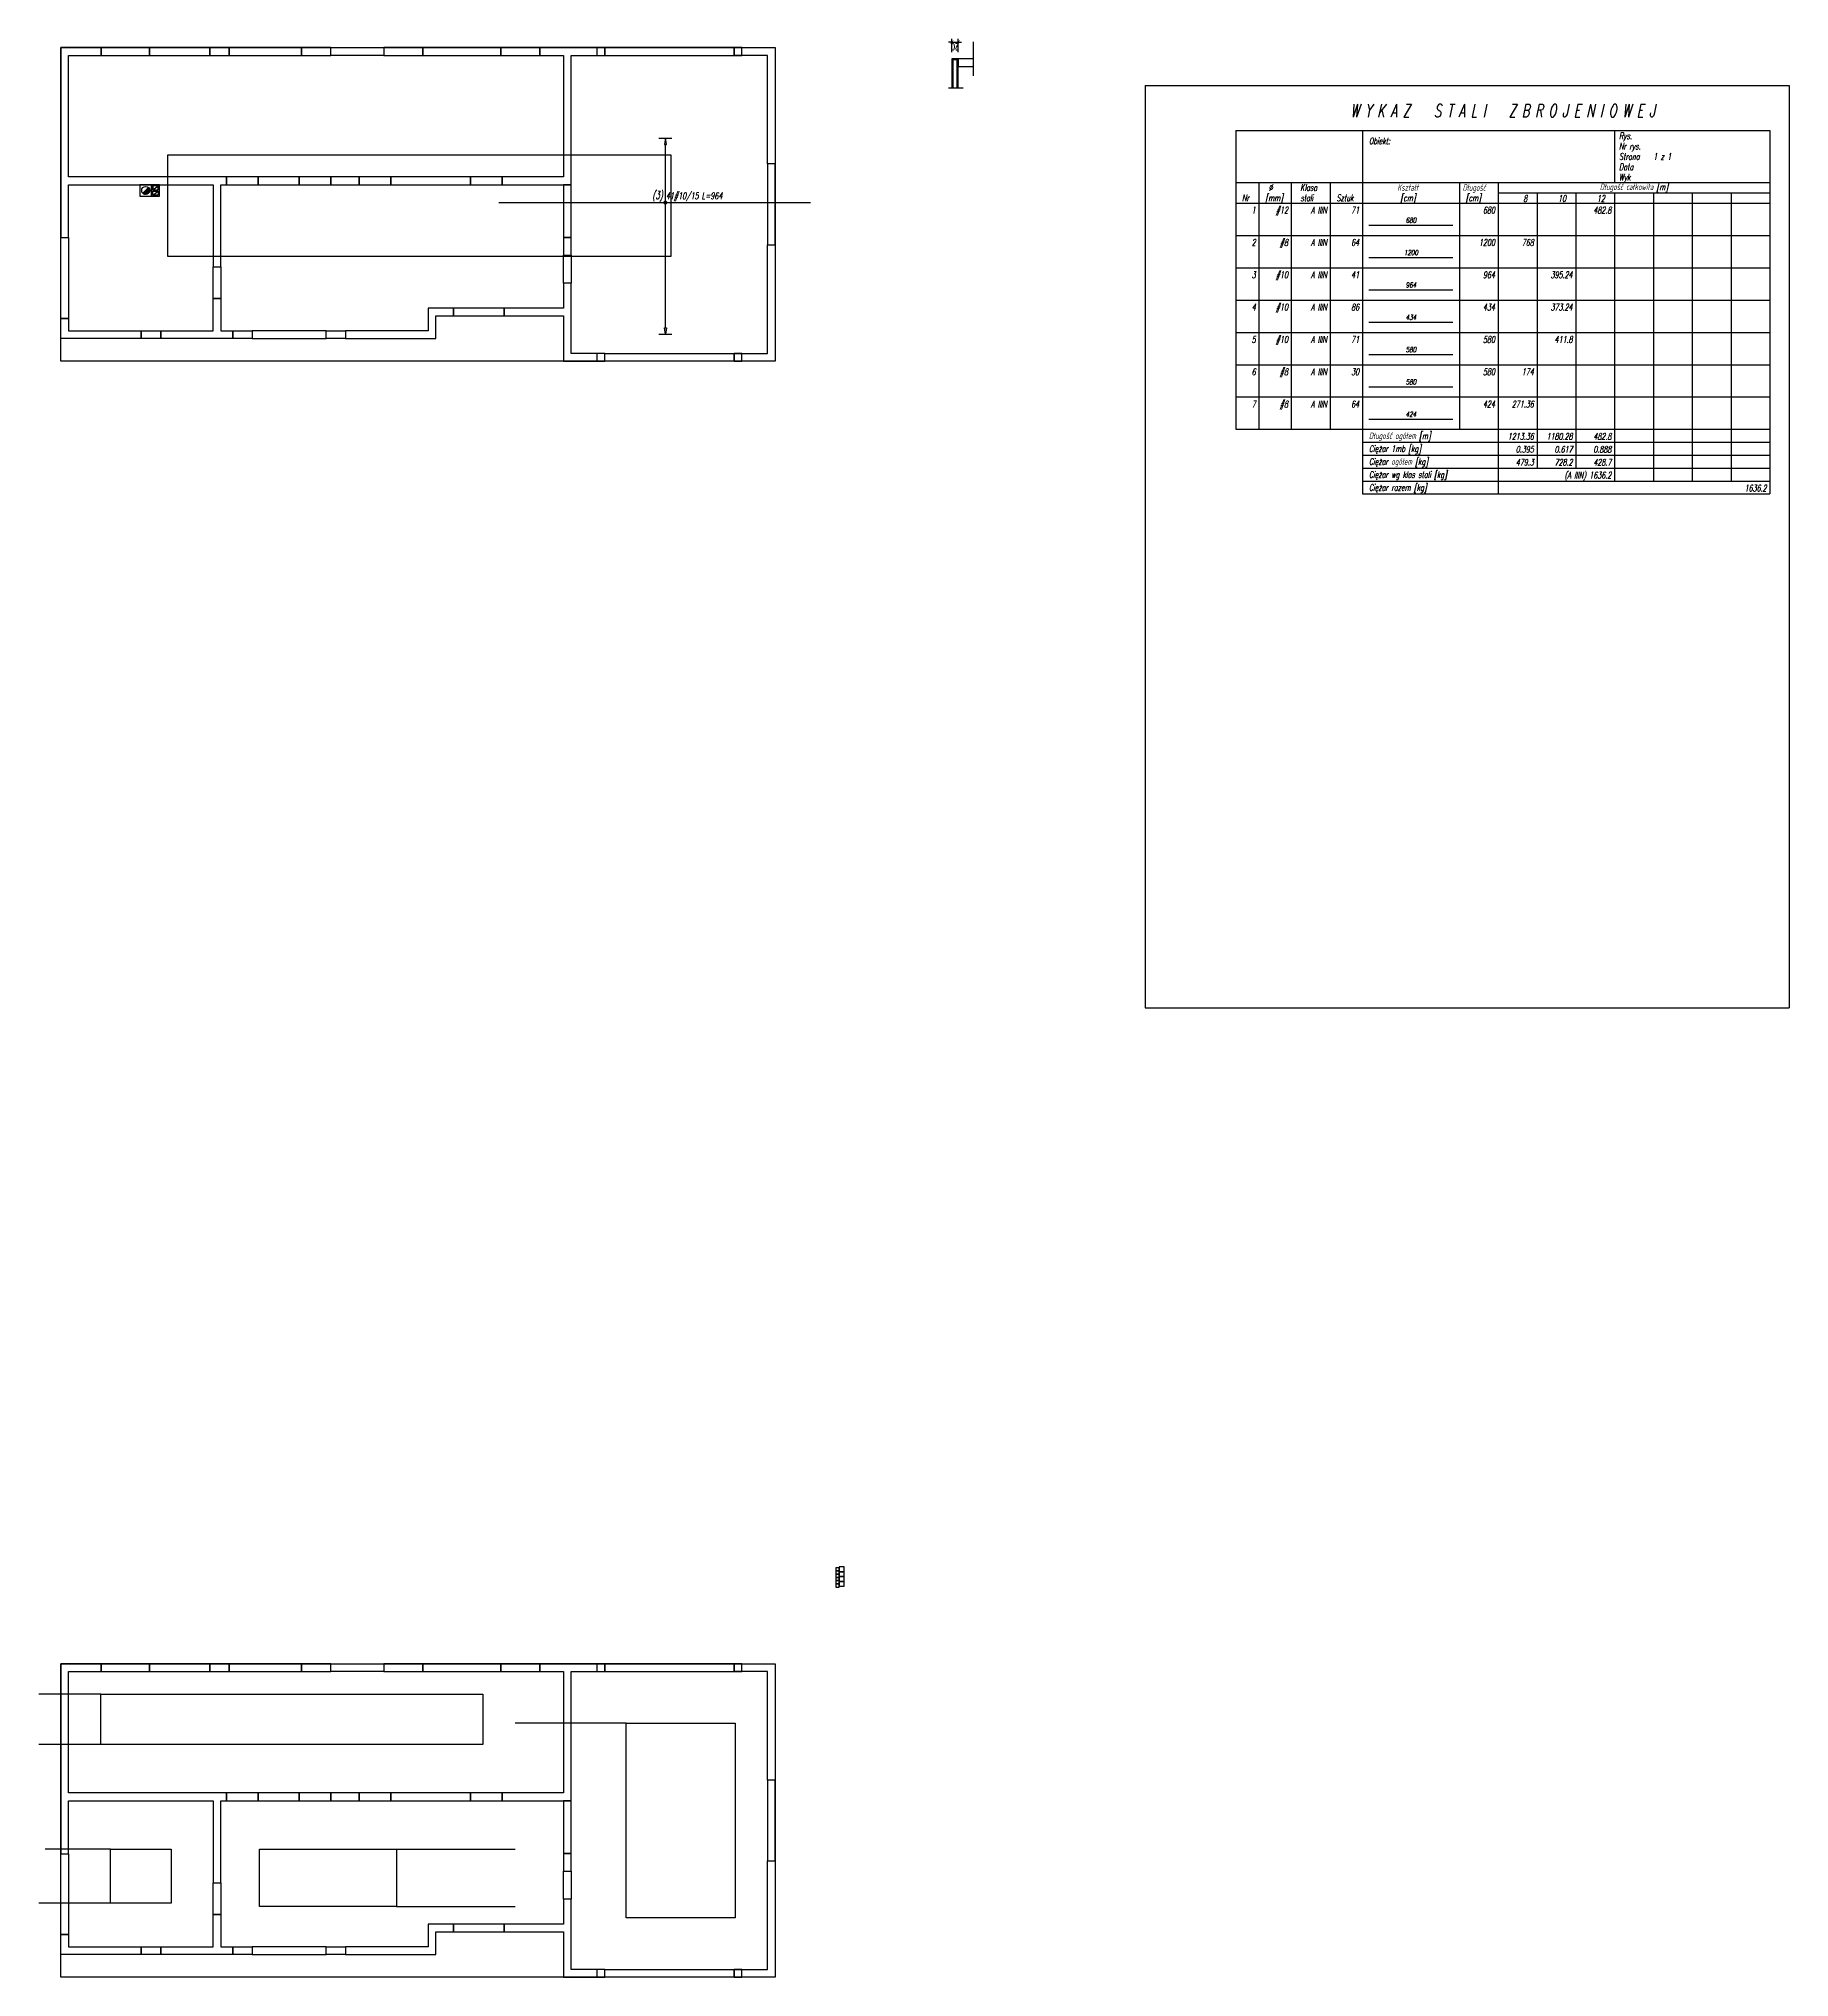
# Model space of a CAD drawing. Header units: millimetres. Extents: x -24587 to 36131, y -70862 to 338.
# Drawn here: x 30717 to 36131, y -66561 to -60564 of the extents above; entities that cross this region are included whole.
import ezdxf
from ezdxf.enums import TextEntityAlignment as Align

# ---------------------------------------------------------------- set-up
doc = ezdxf.new("R2010")
doc.units = ezdxf.units.MM
doc.header["$LTSCALE"] = 50
doc.linetypes.add('CENTER', pattern=[2, 1.25, -0.25, 0.25, -0.25])
doc.layers.get('Defpoints').update_dxf_attribs({"color": 251})
doc.layers.add('__NIEDRUK__', color=54, linetype='Continuous', plot=False)
for name, color, linetype in [('A-URZADZENIA', 93, 'Continuous'), ('K-DREWNO_OSIE', 8, 'CENTER'), ('K-HATCH', 8, 'Continuous'), ('K-NADPROŻA', 61, 'Continuous'), ('K-SCIANY', 2, 'Continuous'), ('K-STROPY', 161, 'Continuous'), ('K-SŁUPY', 131, 'Continuous'), ('K-WYMIARY', 1, 'Continuous'), ('ZBROJA_PRET', 161, 'Continuous'), ('ZBROJA_ZASIEG', 253, 'Continuous'), ('ZBROJA_ZESTAWIENIE', 62, 'Continuous'), ('ZBROJA_ZESTAWIENIE1', 252, 'Continuous'), ('ZBROJA_ZESTAWIENIE2', 30, 'Continuous'), ('ZBROJA_ZESTAWIENIE3', 141, 'Continuous'), ('ZBROJA_ZESTAWIENIE4', 210, 'Continuous'), ('ZBROJA_ZLICZAC', 125, 'Continuous')]:
    doc.layers.add(name, color=color, linetype=linetype)
doc.styles.add('STYL_ZBROJA', font='romanszb.shx', dxfattribs={"width": 0.65, "oblique": 12})
doc.styles.add('WYM1', font='romanszb.shx', dxfattribs={"width": 0.6})
doc.dimstyles.new('CM100', dxfattribs={"dimscale": 5, "dimtxt": 2, "dimasz": 1, "dimexe": 1, "dimexo": 2, "dimgap": 0.5, "dimtad": 1, "dimrnd": 0.5, "dimdsep": 46, "dimtxsty": 'WYM1', "dimblk": 'OBLIQUE', "dimcen": 0, "dimdle": 1, "dimclrd": 253, "dimclre": 251, "dimclrt": 30, "dimadec": 0, "dimazin": 0, "dimtfac": 1, "dimtix": 1, "dimtmove": 0, "dimatfit": 0, "dimfxl": 1, "dimtfillclr": 256, "dimtolj": 1, "dimarcsym": 0})

# ---------------------------------------------------------------- blocks, each defined once
blk = doc.blocks.new('A$C0BFB608B')
h = blk.add_hatch()
h.set_pattern_fill('ANSI31', color=256, scale=8)
h.set_pattern_definition([(315, (77083.3279, 191572.2395), (0.707106781, 0.707106781), [])])
h.paths.add_polyline_path([(8.8, 8.8, 0.198912), (0, 12.4, 0.668179), (-8.8, -8.8)])
blk.add_lwpolyline([(18, 18), (-18, 18), (-18, -18), (18, -18)], close=True)
blk.add_lwpolyline([(8.8, 8.8), (-8.8, -8.8)])
blk.add_circle((0, 0), 12.4)
blk = doc.blocks.new('A$C650043E8')
for points in [[(12.5, -18), (12.5, 18), (-12.5, 18), (-12.5, -18)], [(-8.5, 14), (8.5, 14), (8.5, 2), (-8.5, 2)], [(-8.5, -14), (8.5, -14), (8.5, -2), (-8.5, -2)]]:
    blk.add_lwpolyline(points, close=True)
blk = doc.blocks.new('_ArchTick')
at = {"color": 0, "linetype": 'ByBlock', "const_width": 0.15}
blk.add_lwpolyline([(-0.5, -0.5), (0.5, 0.5)], dxfattribs=at)
blk = doc.blocks.new('*D559')
at = {"layer": 'Defpoints', "color": 0, "transparency": 16777216}
for p in [(33540.4, -60625.7), (33560.4, -60574.1), (33560.4, -60625.7)]:
    blk.add_point(p, dxfattribs=at)
at = {"layer": 'K-WYMIARY', "color": 251, "lineweight": -2, "transparency": 16777216}
for p, q in [((33540.4, -60605.7), (33540.4, -60564.1)), ((33560.4, -60605.7), (33560.4, -60564.1))]:
    blk.add_line(p, q, dxfattribs=at)
at = {"layer": 'K-WYMIARY', "color": 253, "lineweight": -2, "transparency": 16777216}
for p, q in [((33540.4, -60574.1), (33530.4, -60574.1)), ((33540.4, -60574.1), (33560.4, -60574.1)), ((33560.4, -60574.1), (33570.4, -60574.1))]:
    blk.add_line(p, q, dxfattribs=at)
at = {"layer": 'K-WYMIARY', "color": 253, "lineweight": -2, "transparency": 16777216, "xscale": 10, "yscale": 10, "zscale": 10}
blk.add_blockref('_ArchTick', (33540.4, -60574.1), dxfattribs=at)
at = {"layer": 'K-WYMIARY', "color": 253, "lineweight": -2, "transparency": 16777216, "xscale": 10, "yscale": 10, "zscale": 10, "rotation": 180}
blk.add_blockref('_ArchTick', (33560.4, -60574.1), dxfattribs=at)
at = {"layer": 'K-WYMIARY', "color": 30, "transparency": 16777216, "insert": (33550.4, -60589.1), "char_height": 20, "attachment_point": 5, "rotation": 180, "style": 'WYM1'}
blk.add_mtext('\\A1;20', dxfattribs=at)
blk = doc.blocks.new('_zestawienie')
at = {"layer": 'ZBROJA_ZESTAWIENIE'}
for p, q in [((0, 0), (1652, 0)), ((392, 0), (392, -160)), ((1172, 0), (1172, -160)), ((1652, 0), (1652, -160)), ((0, -160), (1652, -160)), ((0, -160), (0, -192)), ((72, -160), (72, -192)), ((172, -160), (172, -192)), ((292, -160), (292, -192)), ((392, -160), (392, -192)), ((692, -160), (692, -192)), ((812, -160), (812, -192)), ((1652, -160), (1652, -224)), ((0, -192), (0, -224)), ((0, -224), (1652, -224)), ((0, -224), (0, -324)), ((72, -192), (72, -224)), ((72, -224), (72, -324)), ((172, -192), (172, -224)), ((172, -224), (172, -324)), ((292, -192), (292, -224)), ((292, -224), (292, -324)), ((392, -192), (392, -224)), ((392, -224), (392, -324)), ((692, -192), (692, -224)), ((692, -224), (692, -324)), ((812, -192), (812, -224)), ((812, -224), (812, -324)), ((932, -192), (932, -224)), ((932, -224), (932, -324)), ((1052, -192), (1052, -224)), ((1052, -224), (1052, -324)), ((1172, -192), (1172, -224)), ((1172, -224), (1172, -324)), ((1292, -192), (1292, -224)), ((1292, -224), (1292, -324)), ((1412, -192), (1412, -224)), ((1412, -224), (1412, -324)), ((1532, -192), (1532, -224)), ((1532, -224), (1532, -324)), ((1652, -192), (1652, -224)), ((1652, -224), (1652, -324)), ((0, -324), (0, -424)), ((72, -324), (72, -424)), ((172, -324), (172, -424)), ((292, -324), (292, -424)), ((392, -324), (392, -424)), ((692, -324), (692, -424)), ((812, -324), (812, -424)), ((932, -324), (932, -424)), ((1052, -324), (1052, -424)), ((1172, -324), (1172, -424)), ((1292, -324), (1292, -424)), ((1412, -324), (1412, -424)), ((1532, -324), (1532, -424)), ((1652, -324), (1652, -424)), ((0, -424), (0, -524)), ((72, -424), (72, -524)), ((172, -424), (172, -524)), ((292, -424), (292, -524)), ((392, -424), (392, -524)), ((692, -424), (692, -524)), ((812, -424), (812, -524)), ((932, -424), (932, -524)), ((1052, -424), (1052, -524)), ((1172, -424), (1172, -524)), ((1292, -424), (1292, -524)), ((1412, -424), (1412, -524)), ((1532, -424), (1532, -524)), ((1652, -424), (1652, -524)), ((0, -524), (0, -624)), ((72, -524), (72, -624)), ((172, -524), (172, -624)), ((292, -524), (292, -624)), ((392, -524), (392, -624)), ((692, -524), (692, -624)), ((812, -524), (812, -624)), ((932, -524), (932, -624)), ((1052, -524), (1052, -624)), ((1172, -524), (1172, -624)), ((1292, -524), (1292, -624)), ((1412, -524), (1412, -624)), ((1532, -524), (1532, -624)), ((1652, -524), (1652, -624)), ((0, -624), (0, -724)), ((72, -624), (72, -724)), ((172, -624), (172, -724)), ((292, -624), (292, -724)), ((392, -624), (392, -724)), ((692, -624), (692, -724)), ((812, -624), (812, -724)), ((932, -624), (932, -724)), ((1052, -624), (1052, -724)), ((1172, -624), (1172, -724)), ((1292, -624), (1292, -724)), ((1412, -624), (1412, -724)), ((1532, -624), (1532, -724)), ((1652, -624), (1652, -724)), ((0, -724), (0, -824)), ((72, -724), (72, -824)), ((172, -724), (172, -824)), ((292, -724), (292, -824)), ((392, -724), (392, -824)), ((692, -724), (692, -824)), ((812, -724), (812, -824)), ((932, -724), (932, -824)), ((1052, -724), (1052, -824)), ((1172, -724), (1172, -824)), ((1292, -724), (1292, -824)), ((1412, -724), (1412, -824)), ((1532, -724), (1532, -824)), ((1652, -724), (1652, -824)), ((0, -824), (0, -924)), ((72, -824), (72, -924)), ((172, -824), (172, -924)), ((292, -824), (292, -924)), ((392, -824), (392, -924)), ((692, -824), (692, -924)), ((812, -824), (812, -924)), ((932, -824), (932, -924)), ((1052, -824), (1052, -924)), ((1172, -824), (1172, -924)), ((1292, -824), (1292, -924)), ((1412, -824), (1412, -924)), ((1532, -824), (1532, -924)), ((1652, -824), (1652, -924)), ((0, -924), (1652, -924)), ((392, -924), (392, -1124)), ((812, -924), (812, -1124)), ((932, -924), (932, -1044)), ((1052, -924), (1052, -1044)), ((1172, -924), (1172, -1044)), ((1292, -924), (1292, -1084)), ((1412, -924), (1412, -1084)), ((1532, -924), (1532, -1084)), ((1652, -924), (1652, -1084)), ((1652, -924), (1652, -1084)), ((1172, -1044), (1172, -1084)), ((392, -1124), (1652, -1124)), ((1652, -1084), (1652, -1124))]:
    blk.add_line(p, q, dxfattribs=at)
at = {"layer": 'ZBROJA_ZESTAWIENIE1'}
for p, q in [((-280, 140), (1712, 140)), ((-280, 140), (-280, -2714)), ((1712, 140), (1712, -2714)), ((812, -192), (1652, -192)), ((0, -324), (1652, -324)), ((0, -424), (1652, -424)), ((0, -524), (1652, -524)), ((0, -624), (1652, -624)), ((0, -724), (1652, -724)), ((0, -824), (1652, -824)), ((392, -964), (1652, -964)), ((392, -1004), (1652, -1004)), ((392, -1044), (1652, -1044)), ((392, -1084), (1652, -1084)), ((-280, -2714), (1712, -2714))]:
    blk.add_line(p, q, dxfattribs=at)
at = {"layer": 'ZBROJA_ZESTAWIENIE2'}
blk.add_line((0, 0), (0, -160), dxfattribs=at)
at = {"layer": 'ZBROJA_ZESTAWIENIE3'}
for points in [[(412, -292.8), (672, -292.8)], [(412, -392.8), (672, -392.8)], [(412, -492.8), (672, -492.8)], [(412, -592.8), (672, -592.8)], [(412, -692.8), (672, -692.8)], [(412, -792.8), (672, -792.8)], [(412, -892.8), (672, -892.8)]]:
    blk.add_lwpolyline(points, dxfattribs=at)
at = {"layer": 'ZBROJA_ZESTAWIENIE2', "style": 'STYL_ZBROJA', "oblique": 12, "width": 0.65}
for s, p in [('Obiekt:', (412, -48)), ('Rys. ', (1186, -32)), ('Nr rys. ', (1186, -64)), ('Data ', (1186, -128)), ('Strona ', (1186, -96)), ('1 z 1', (1292, -96)), (' %%c', (92, -192)), ('Klasa', (200, -192)), ('Kształt', (500, -192)), (' Długość', (692, -192)), ('Wyk ', (1186, -160)), ('Nr', (20, -224)), ('[mm]', (92, -224)), ('stali', (200, -224)), ('Sztuk', (312, -224)), (' [cm]', (500, -224)), ('  [cm]', (692, -224)), ('Długość ogółem [m]', (412, -960)), ('Ciężar 1mb [kg]', (412, -1000)), ('Ciężar ogółem [kg]', (412, -1040)), ('Ciężar wg klas stali [kg]', (412, -1080)), ('Ciężar razem [kg]', (412, -1120))]:
    blk.add_text(s, height=20, dxfattribs=at).set_placement(p, align=Align.BOTTOM_LEFT)
blk.add_text('Długość całkowita [m]', height=20, dxfattribs=at).set_placement((1232, -184), align=Align.CENTER)
for s, p in [('1', (62, -256)), ('#12', (162, -256)), ('A IIIN', (282, -256)), ('71', (382, -256)), ('680', (802, -256)), ('8', (902, -220)), ('10', (1022, -220)), ('482.8', (1162, -256)), ('12', (1142, -220)), ('2', (62, -356)), ('#8', (162, -356)), ('A IIIN', (282, -356)), ('64', (382, -356)), ('1200', (802, -356)), ('768', (922, -356)), ('3', (62, -456)), ('#10', (162, -456)), ('A IIIN', (282, -456)), ('41', (382, -456)), ('964', (802, -456)), ('395.24', (1042, -456)), ('4', (62, -556)), ('#10', (162, -556)), ('A IIIN', (282, -556)), ('86', (382, -556)), ('434', (802, -556)), ('373.24', (1042, -556)), ('5', (62, -656)), ('#10', (162, -656)), ('A IIIN', (282, -656)), ('71', (382, -656)), ('580', (802, -656)), ('411.8', (1042, -656)), ('6', (62, -756)), ('#8', (162, -756)), ('A IIIN', (282, -756)), ('30', (382, -756)), ('580', (802, -756)), ('174', (922, -756)), ('7', (62, -856)), ('#8', (162, -856)), ('A IIIN', (282, -856)), ('64', (382, -856)), ('424', (802, -856)), ('271.36', (922, -856)), ('1213.36', (922, -956)), ('1180.28', (1042, -956)), ('482.8', (1162, -956)), ('0.395', (922, -996)), ('479.3', (922, -1036)), ('0.617', (1042, -996)), ('728.2', (1042, -1036)), ('0.888', (1162, -996)), ('428.7', (1162, -1036)), ('(A IIIN) 1636.2', (1162, -1076)), ('1636.2', (1642, -1116))]:
    blk.add_text(s, height=20, dxfattribs=at).set_placement(p, align=Align.RIGHT)
for s, p in [('680', (542, -290.2)), ('1200', (542, -390.2)), ('964', (542, -490.2)), ('434', (542, -590.2)), ('580', (542, -690.2)), ('580', (542, -790.2)), ('424', (542, -890.2))]:
    blk.add_text(s, height=16, dxfattribs=at).set_placement(p, align=Align.BOTTOM_CENTER)
at = {"layer": 'ZBROJA_ZESTAWIENIE4', "style": 'STYL_ZBROJA', "oblique": 12, "width": 0.65}
blk.add_text('W Y K A Z   S T A L I   Z B R O J E N I O W E J', height=40, dxfattribs=at).set_placement((826, 42), align=Align.CENTER)

msp = doc.modelspace()

# ---------------------------------------------------------------- linework, layer by layer
for points in [[(33560.367, -60716.372), (33560.367, -60625.731), (33540.367, -60625.731), (33540.367, -60716.372)], [(33607.186, -60625.731), (33560.367, -60625.731), (33560.367, -60649.731), (33607.186, -60649.731)], [(33607.186, -60678.223), (33607.186, -60573.914)], [(33530.786, -60716.372), (33575.813, -60716.372)]]:
    msp.add_lwpolyline(points)
at = {"layer": '__NIEDRUK__'}
for points in [[(33557.867, -60716.372), (33557.867, -60628.231), (33542.867, -60628.231), (33542.867, -60716.372)], [(33556.867, -60716.372), (33556.867, -60629.231), (33543.867, -60629.231), (33543.867, -60716.372)]]:
    msp.add_lwpolyline(points, dxfattribs=at)
msp.add_lwpolyline([(31115.973, -60922.794), (32671.306, -60922.794), (32671.306, -61238.127), (31115.973, -61238.127)], close=True, dxfattribs=at)
at = {"layer": 'A-URZADZENIA'}
for p, q in [((31069.306, -61031.46), (31086.306, -61019.46)), ((31069.306, -61031.46), (31086.306, -61019.46)), ((31069.306, -61047.46), (31086.306, -61035.46)), ((31069.306, -61047.46), (31086.306, -61035.46))]:
    msp.add_line(p, q, dxfattribs=at)
at = {"layer": 'K-DREWNO_OSIE'}
msp.add_lwpolyline([(31115.973, -60922.794), (32671.306, -60922.794), (32671.306, -61238.127), (31115.973, -61238.127)], close=True, dxfattribs=at)
at = {"layer": 'K-HATCH'}
for points in [[(30908.64, -65685.46), (30716.649, -65685.46)], [(32533.64, -65775.46), (32189.853, -65775.46)], [(30908.64, -65841.46), (30716.649, -65841.46)], [(30938.64, -66165.46), (30736.649, -66165.46)], [(31823.065, -66165.46), (32189.853, -66165.46)], [(30938.64, -66332.46), (30716.649, -66332.46)], [(31823.065, -66342.46), (32189.853, -66342.46)]]:
    msp.add_lwpolyline(points, dxfattribs=at)
for points in [[(30908.64, -65685.46), (32089.64, -65685.46), (32089.64, -65841.46), (30908.64, -65841.46)], [(32533.64, -65775.46), (32870.64, -65775.46), (32870.64, -66377.46), (32533.64, -66377.46)], [(30938.64, -66165.46), (31125.64, -66165.46), (31125.64, -66332.46), (30938.64, -66332.46)], [(31399.64, -66165.46), (31823.065, -66165.46), (31823.065, -66342.46), (31399.64, -66342.46)]]:
    msp.add_lwpolyline(points, close=True, dxfattribs=at)
at = {"layer": 'K-NADPROŻA'}
for points in [[(30909.351, -60615.46), (31059.351, -60615.46), (31059.351, -60591.46), (30909.351, -60591.46)], [(31245.64, -60615.46), (31305.64, -60615.46), (31305.64, -60591.46), (31245.64, -60591.46)], [(31529.713, -60615.46), (31619.713, -60615.46), (31619.713, -60591.46), (31529.713, -60591.46)], [(31784.032, -60615.46), (31904.032, -60615.46), (31904.032, -60591.46), (31784.032, -60591.46)], [(32146.205, -60615.46), (32266.205, -60615.46), (32266.205, -60591.46), (32146.205, -60591.46)], [(32467.14, -60615.46), (32867.14, -60615.46), (32867.14, -60591.46), (32467.14, -60591.46)], [(31297.59, -61015.46), (31395.64, -61015.46), (31395.64, -60991.46), (31297.59, -60991.46)], [(31521.663, -61015.46), (31619.713, -61015.46), (31619.713, -60991.46), (31521.663, -60991.46)], [(31707.713, -61015.46), (31805.762, -61015.46), (31805.762, -60991.46), (31707.713, -60991.46)], [(32051.466, -61015.46), (32149.516, -61015.46), (32149.516, -60991.46), (32051.466, -60991.46)], [(32994.64, -60951.46), (32970.64, -60951.46), (32970.64, -61201.46), (32994.64, -61201.46)], [(32339.64, -61178.46), (32363.64, -61178.46), (32363.64, -61015.46), (32339.64, -61015.46)], [(30784.64, -61179.334), (30808.64, -61179.334), (30808.64, -61429.334), (30784.64, -61429.334)], [(32339.64, -61233.21), (32363.64, -61233.21), (32363.64, -61320.21), (32339.64, -61320.21)], [(31255.64, -61269.41), (31279.64, -61269.41), (31279.64, -61367.46), (31255.64, -61367.46)], [(32156.14, -61397.46), (31999.14, -61397.46), (31999.14, -61421.46), (32156.14, -61421.46)], [(31093.83, -61491.46), (31033.83, -61491.46), (31033.83, -61467.46), (31093.83, -61467.46)], [(31376.57, -61491.46), (31316.57, -61491.46), (31316.57, -61467.46), (31376.57, -61467.46)], [(31665.508, -61491.46), (31605.508, -61491.46), (31605.508, -61467.46), (31665.508, -61467.46)], [(32867.14, -61561.46), (32467.14, -61561.46), (32467.14, -61537.46), (32867.14, -61537.46)], [(30909.351, -65615.46), (31059.351, -65615.46), (31059.351, -65591.46), (30909.351, -65591.46)], [(31245.64, -65615.46), (31305.64, -65615.46), (31305.64, -65591.46), (31245.64, -65591.46)], [(31529.713, -65615.46), (31619.713, -65615.46), (31619.713, -65591.46), (31529.713, -65591.46)], [(31784.032, -65615.46), (31904.032, -65615.46), (31904.032, -65591.46), (31784.032, -65591.46)], [(32146.205, -65615.46), (32266.205, -65615.46), (32266.205, -65591.46), (32146.205, -65591.46)], [(32467.14, -65615.46), (32867.14, -65615.46), (32867.14, -65591.46), (32467.14, -65591.46)], [(32994.64, -65951.46), (32970.64, -65951.46), (32970.64, -66201.46), (32994.64, -66201.46)], [(31297.59, -66015.46), (31395.64, -66015.46), (31395.64, -65991.46), (31297.59, -65991.46)], [(31521.663, -66015.46), (31619.713, -66015.46), (31619.713, -65991.46), (31521.663, -65991.46)], [(31707.713, -66015.46), (31805.762, -66015.46), (31805.762, -65991.46), (31707.713, -65991.46)], [(32051.466, -66015.46), (32149.516, -66015.46), (32149.516, -65991.46), (32051.466, -65991.46)], [(32339.64, -66178.46), (32363.64, -66178.46), (32363.64, -66015.46), (32339.64, -66015.46)], [(30784.64, -66179.334), (30808.64, -66179.334), (30808.64, -66429.334), (30784.64, -66429.334)], [(31255.64, -66269.41), (31279.64, -66269.41), (31279.64, -66367.46), (31255.64, -66367.46)], [(32339.64, -66233.21), (32363.64, -66233.21), (32363.64, -66320.21), (32339.64, -66320.21)], [(32156.14, -66397.46), (31999.14, -66397.46), (31999.14, -66421.46), (32156.14, -66421.46)], [(31093.83, -66491.46), (31033.83, -66491.46), (31033.83, -66467.46), (31093.83, -66467.46)], [(31376.57, -66491.46), (31316.57, -66491.46), (31316.57, -66467.46), (31376.57, -66467.46)], [(31665.508, -66491.46), (31605.508, -66491.46), (31605.508, -66467.46), (31665.508, -66467.46)], [(32867.14, -66561.46), (32467.14, -66561.46), (32467.14, -66537.46), (32867.14, -66537.46)]]:
    msp.add_lwpolyline(points, close=True, dxfattribs=at)
at = {"layer": 'K-SCIANY'}
for points in [[(30909.351, -60591.46), (30784.64, -60591.46), (30784.64, -61179.334), (30808.64, -61179.334), (30808.64, -61015.46), (31255.64, -61015.46), (31255.64, -61269.41), (31279.64, -61269.41), (31279.64, -61015.46), (31297.59, -61015.46), (31297.59, -60991.46), (30808.64, -60991.46), (30808.64, -60615.46), (30909.351, -60615.46)], [(31059.351, -60615.46), (31245.64, -60615.46), (31245.64, -60591.46), (31059.351, -60591.46)], [(31305.64, -60615.46), (31529.713, -60615.46), (31529.713, -60591.46), (31305.64, -60591.46)], [(31784.032, -60615.46), (31619.713, -60615.46), (31619.713, -60591.46), (31784.032, -60591.46)], [(31904.032, -60615.46), (32146.205, -60615.46), (32146.205, -60591.46), (31904.032, -60591.46)], [(32867.14, -60591.46), (32994.64, -60591.46), (32994.64, -60951.46), (32970.64, -60951.46), (32970.64, -60615.46), (32867.14, -60615.46)], [(31521.663, -60991.46), (31395.64, -60991.46), (31395.64, -61015.46), (31521.663, -61015.46)], [(31619.713, -61015.46), (31707.713, -61015.46), (31707.713, -60991.46), (31619.713, -60991.46)], [(31805.762, -61015.46), (32051.466, -61015.46), (32051.466, -60991.46), (31805.762, -60991.46)], [(32970.64, -61201.46), (32994.64, -61201.46), (32994.64, -61561.46), (32867.14, -61561.46), (32867.14, -61537.46), (32970.64, -61537.46)], [(32467.062, -61537.46), (32363.64, -61537.46), (32363.64, -61320.21), (32339.64, -61320.21), (32339.64, -61397.46), (32156.14, -61397.46), (32156.14, -61421.46), (32339.64, -61421.46), (32339.64, -61561.46), (32467.14, -61561.46)], [(31255.64, -61367.46), (31279.64, -61367.46), (31279.64, -61467.46), (31316.57, -61467.46), (31316.57, -61491.46), (31093.83, -61491.46), (31093.83, -61467.46), (31255.64, -61467.46)], [(31999.14, -61397.46), (31921.14, -61397.46), (31921.14, -61467.46), (31665.508, -61467.46), (31665.508, -61491.46), (31945.14, -61491.46), (31945.14, -61421.46), (31999.14, -61421.46)], [(31033.83, -61491.46), (30784.64, -61491.46), (30784.64, -61429.334), (30808.64, -61429.334), (30808.64, -61467.46), (31033.83, -61467.46)], [(31376.57, -61491.46), (31605.508, -61491.46), (31605.508, -61467.46), (31376.57, -61467.46)], [(30909.351, -65591.46), (30784.64, -65591.46), (30784.64, -66179.334), (30808.64, -66179.334), (30808.64, -66015.46), (31255.64, -66015.46), (31255.64, -66269.41), (31279.64, -66269.41), (31279.64, -66015.46), (31297.59, -66015.46), (31297.59, -65991.46), (30808.64, -65991.46), (30808.64, -65615.46), (30909.351, -65615.46)], [(31059.351, -65615.46), (31245.64, -65615.46), (31245.64, -65591.46), (31059.351, -65591.46)], [(31305.64, -65615.46), (31529.713, -65615.46), (31529.713, -65591.46), (31305.64, -65591.46)], [(31784.032, -65615.46), (31619.713, -65615.46), (31619.713, -65591.46), (31784.032, -65591.46)], [(31904.032, -65615.46), (32146.205, -65615.46), (32146.205, -65591.46), (31904.032, -65591.46)], [(32867.14, -65591.46), (32994.64, -65591.46), (32994.64, -65951.46), (32970.64, -65951.46), (32970.64, -65615.46), (32867.14, -65615.46)], [(31521.663, -65991.46), (31395.64, -65991.46), (31395.64, -66015.46), (31521.663, -66015.46)], [(31619.713, -66015.46), (31707.713, -66015.46), (31707.713, -65991.46), (31619.713, -65991.46)], [(31805.762, -66015.46), (32051.466, -66015.46), (32051.466, -65991.46), (31805.762, -65991.46)], [(32970.64, -66201.46), (32994.64, -66201.46), (32994.64, -66561.46), (32867.14, -66561.46), (32867.14, -66537.46), (32970.64, -66537.46)], [(32467.062, -66537.46), (32363.64, -66537.46), (32363.64, -66320.21), (32339.64, -66320.21), (32339.64, -66397.46), (32156.14, -66397.46), (32156.14, -66421.46), (32339.64, -66421.46), (32339.64, -66561.46), (32467.14, -66561.46)], [(31255.64, -66367.46), (31279.64, -66367.46), (31279.64, -66467.46), (31316.57, -66467.46), (31316.57, -66491.46), (31093.83, -66491.46), (31093.83, -66467.46), (31255.64, -66467.46)], [(31033.83, -66491.46), (30784.64, -66491.46), (30784.64, -66429.334), (30808.64, -66429.334), (30808.64, -66467.46), (31033.83, -66467.46)], [(31999.14, -66397.46), (31921.14, -66397.46), (31921.14, -66467.46), (31665.508, -66467.46), (31665.508, -66491.46), (31945.14, -66491.46), (31945.14, -66421.46), (31999.14, -66421.46)], [(31376.57, -66491.46), (31605.508, -66491.46), (31605.508, -66467.46), (31376.57, -66467.46)]]:
    msp.add_lwpolyline(points, close=True, dxfattribs=at)
for points in [[(32149.516, -60991.46), (32149.516, -61015.46), (32363.64, -61015.46), (32363.64, -60615.46), (32467.14, -60615.46), (32467.14, -60591.46), (32266.205, -60591.46), (32266.205, -60615.46), (32339.64, -60615.46), (32339.64, -60991.46), (32149.516, -60991.46)], [(32149.516, -65991.46), (32149.516, -66015.46), (32363.64, -66015.46), (32363.64, -65615.46), (32467.14, -65615.46), (32467.14, -65591.46), (32266.205, -65591.46), (32266.205, -65615.46), (32339.64, -65615.46), (32339.64, -65991.46), (32149.516, -65991.46)]]:
    msp.add_lwpolyline(points, dxfattribs=at)
at = {"layer": 'K-STROPY'}
for points in [[(30784.64, -60591.46), (32994.64, -60591.46), (32994.64, -61561.46), (30784.64, -61561.46)], [(30784.64, -65591.46), (32994.64, -65591.46), (32994.64, -66561.46), (30784.64, -66561.46)]]:
    msp.add_lwpolyline(points, close=True, dxfattribs=at)
at = {"layer": 'K-SŁUPY'}
for points in [[(32443.14, -60615.46), (32467.14, -60615.46), (32467.14, -60591.46), (32443.14, -60591.46)], [(32867.14, -60615.46), (32891.14, -60615.46), (32891.14, -60591.46), (32867.14, -60591.46)], [(32339.64, -61233.21), (32363.64, -61233.21), (32363.64, -61178.46), (32339.64, -61178.46)], [(32443.14, -61561.46), (32467.14, -61561.46), (32467.14, -61537.46), (32443.14, -61537.46)], [(32867.14, -61561.46), (32891.14, -61561.46), (32891.14, -61537.46), (32867.14, -61537.46)], [(32443.14, -65615.46), (32467.14, -65615.46), (32467.14, -65591.46), (32443.14, -65591.46)], [(32867.14, -65615.46), (32891.14, -65615.46), (32891.14, -65591.46), (32867.14, -65591.46)], [(32339.64, -66233.21), (32363.64, -66233.21), (32363.64, -66178.46), (32339.64, -66178.46)], [(32443.14, -66561.46), (32467.14, -66561.46), (32467.14, -66537.46), (32443.14, -66537.46)], [(32867.14, -66561.46), (32891.14, -66561.46), (32891.14, -66537.46), (32867.14, -66537.46)]]:
    msp.add_lwpolyline(points, close=True, dxfattribs=at)
at = {"layer": 'K-WYMIARY'}
for points in [[(33182.139, -65304.522), (33192.139, -65304.522), (33192.139, -65294.522), (33182.139, -65294.522)], [(33182.139, -65314.522), (33192.139, -65314.522), (33192.139, -65304.522), (33182.139, -65304.522)], [(33192.139, -65307.022), (33207.139, -65307.022), (33207.139, -65292.022), (33192.139, -65292.022)], [(33192.139, -65322.022), (33207.139, -65322.022), (33207.139, -65307.022), (33192.139, -65307.022)], [(33182.139, -65324.522), (33192.139, -65324.522), (33192.139, -65314.522), (33182.139, -65314.522)], [(33182.139, -65334.522), (33192.139, -65334.522), (33192.139, -65324.522), (33182.139, -65324.522)], [(33182.139, -65344.522), (33192.139, -65344.522), (33192.139, -65334.522), (33182.139, -65334.522)], [(33182.139, -65354.522), (33192.139, -65354.522), (33192.139, -65344.522), (33182.139, -65344.522)], [(33192.139, -65337.022), (33207.139, -65337.022), (33207.139, -65322.022), (33192.139, -65322.022)], [(33192.139, -65352.022), (33207.139, -65352.022), (33207.139, -65337.022), (33192.139, -65337.022)]]:
    msp.add_lwpolyline(points, close=True, dxfattribs=at)
at = {"layer": 'ZBROJA_PRET'}
msp.add_line((32139.59, -61070.804), (33103.59, -61070.804), dxfattribs=at)
at = {"layer": 'ZBROJA_ZASIEG'}
for p, q in [((32634.518, -60871.208), (32674.518, -60871.208)), ((32634.518, -61478.208), (32674.518, -61478.208))]:
    msp.add_line(p, q, dxfattribs=at)
msp.add_lwpolyline([(32654.518, -61458.208), (32657.618, -61458.208), (32654.518, -61478.208), (32651.418, -61458.208), (32654.518, -61458.208), (32654.518, -60891.208), (32657.618, -60891.208), (32654.518, -60871.208), (32651.418, -60891.208), (32654.518, -60891.208)], dxfattribs=at)
at = {"layer": 'ZBROJA_ZASIEG', "const_width": 6.3}
msp.add_lwpolyline([(32651.368, -61070.804, 1), (32657.668, -61070.804, 1)], format="xyb", close=True, dxfattribs=at)

# ---------------------------------------------------------------- block references
at = {"layer": 'A-URZADZENIA'}
for name, p, rotation in [('A$C0BFB608B', (31047.306, -61033.46), 180.0000000000001), ('A$C0BFB608B', (31047.306, -61033.46), 180.0000000000001), ('A$C650043E8', (31077.806, -61033.46), 180), ('A$C650043E8', (31077.806, -61033.46), 180)]:
    msp.add_blockref(name, p, dxfattribs=dict(at, rotation=rotation))
at = {"layer": 'ZBROJA_ZESTAWIENIE'}
msp.add_blockref('_zestawienie', (34418.565, -60848.378), dxfattribs=at)

# ---------------------------------------------------------------- texts
at = {"layer": 'ZBROJA_ZLICZAC', "insert": (32614.471, -61067.804), "char_height": 20, "attachment_point": 7, "style": 'STYL_ZBROJA'}
msp.add_mtext('\\H24;\\C71;\\H20;\\C256;\\H24;\\C71;(3)\\H20;\\C256; 41#10/15 L=964', dxfattribs=at)

# ---------------------------------------------------------------- dimensions: what is measured, and where the dimension line sits
at = {"layer": 'K-WYMIARY'}
dim = msp.add_linear_dim(base=(33560.367, -60574.058), p1=(33540.367, -60625.731), p2=(33560.367, -60625.731), angle=180, dimstyle='CM100', override={"dimscale": 10, "dimblk": 'ArchTick'}, dxfattribs=at)
dim.commit()
dim.dimension.update_dxf_attribs({"geometry": '*D559', "text_midpoint": (33550.367, -60589.058)})

doc.saveas('drawing.dxf')
